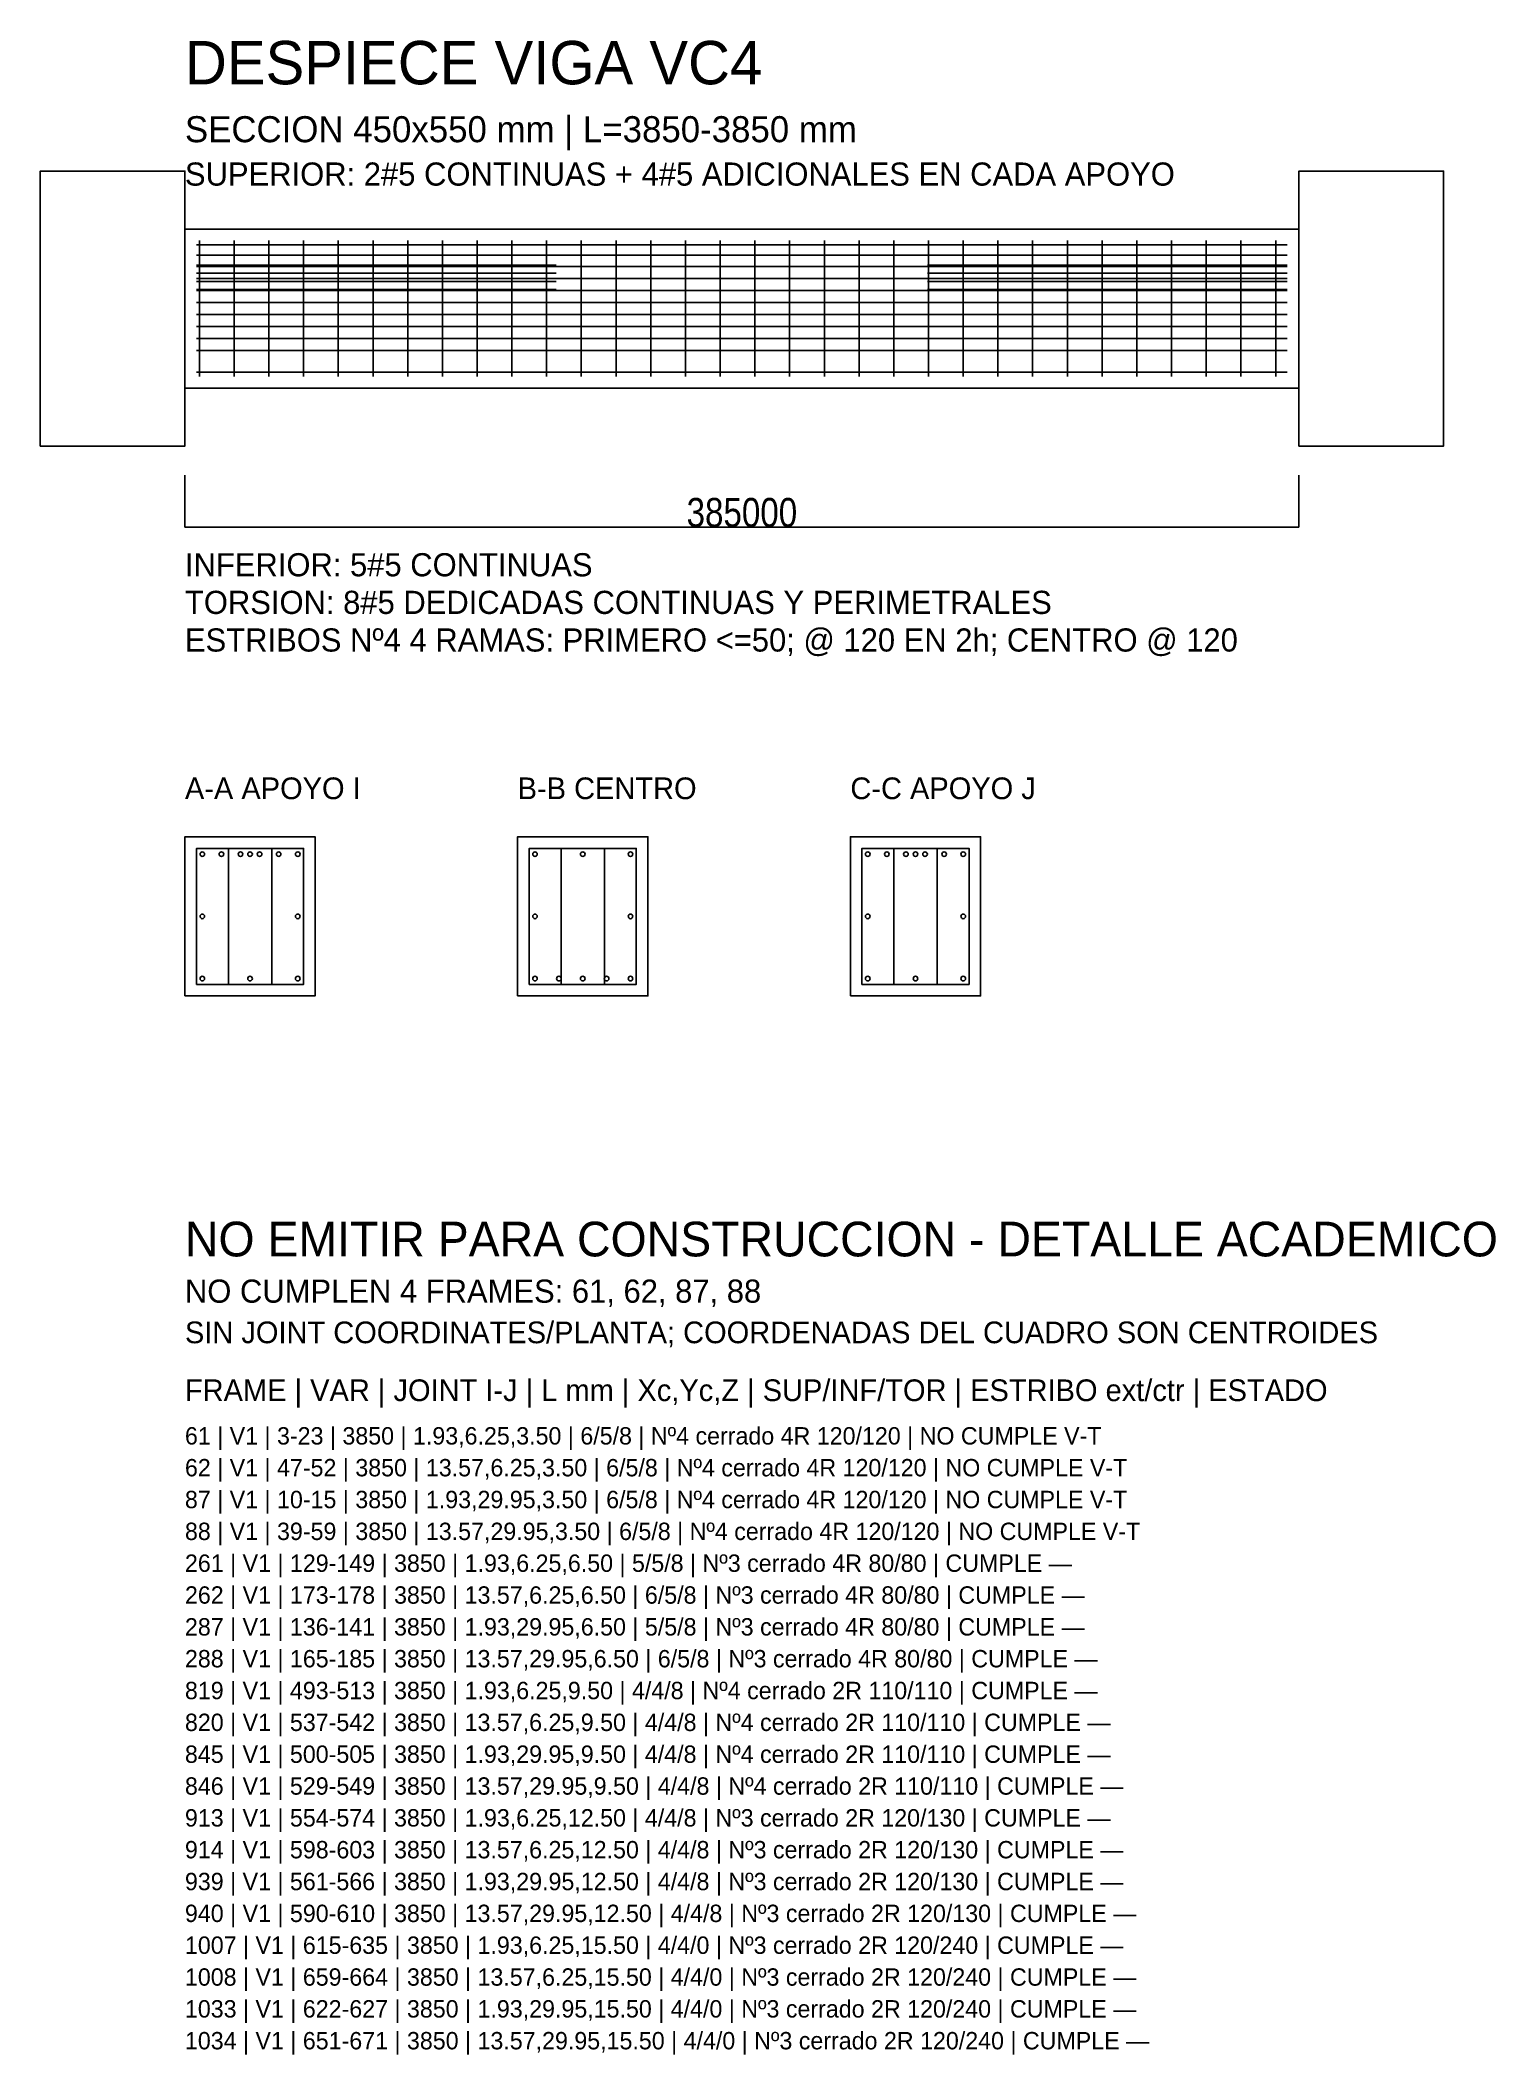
# Model space of a CAD drawing. Header units: metres. Extents: x -500 to 4530, y -5758 to 1202.
import ezdxf

# ---------------------------------------------------------------- set-up
doc = ezdxf.new("R2010")
doc.units = ezdxf.units.M
for name, color, linetype in [('ACERO_INF', 1, 'Continuous'), ('ACERO_SUP', 5, 'Continuous'), ('ACERO_TOR', 30, 'Continuous'), ('ALERTA', 1, 'Continuous'), ('CONTORNO', 7, 'Continuous'), ('COTAS', 3, 'Continuous'), ('ESTRIBOS', 8, 'Continuous'), ('TEXTO', 7, 'Continuous')]:
    doc.layers.add(name, color=color, linetype=linetype)
doc.styles.add('OpenSansCondensed-Light', font='OpenSansCondensed-Light.ttf')
doc.dimstyles.new('EZDXF', dxfattribs={"dimtxt": 0.25, "dimasz": 0.175, "dimexe": 0.375, "dimexo": 0.125, "dimgap": 0.1, "dimtad": 1, "dimlfac": 100, "dimzin": 12, "dimdsep": 46, "dimtxsty": 'OpenSansCondensed-Light', "dimblk": 'ARCHTICK', "dimcen": 2.5, "dimazin": 3, "dimtfac": 0.5, "dimtmove": 2, "dimatfit": 3})

# ---------------------------------------------------------------- blocks, each defined once
blk = doc.blocks.new('_ARCHTICK')
at = {"color": 0, "linetype": 'BYBLOCK', "const_width": 0.15}
blk.add_lwpolyline([(-0.5, -0.5), (0.5, 0.5)], dxfattribs=at)

msp = doc.modelspace()

# ---------------------------------------------------------------- linework, layer by layer
at = {"layer": 'ACERO_INF'}
msp.add_line((40, 55), (3810, 55), dxfattribs=at)
msp.add_line((40, 55), (3810, 55), dxfattribs=at)
msp.add_line((40, 55), (3810, 55), dxfattribs=at)
msp.add_line((40, 55), (3810, 55), dxfattribs=at)
msp.add_line((40, 55), (3810, 55), dxfattribs=at)
for centre in [(60, -2040), (390, -2040), (1210, -2040), (1292.5, -2040), (1375, -2040), (1457.5, -2040), (1540, -2040), (2360, -2040), (2690, -2040)]:
    msp.add_circle(centre, 7.95, dxfattribs=at)
at = {"layer": 'ACERO_SUP'}
for p, q in [((40, 495), (3810, 495)), ((40, 460), (3810, 460)), ((40, 425), (1283.33333, 425)), ((2566.66667, 425), (3810, 425)), ((40, 397), (1283.33333, 397)), ((40, 369), (1283.33333, 369)), ((2566.66667, 397), (3810, 397)), ((2566.66667, 369), (3810, 369)), ((40, 341), (1283.33333, 341)), ((2566.66667, 341), (3810, 341))]:
    msp.add_line(p, q, dxfattribs=at)
for centre in [(60, -1610), (126, -1610), (192, -1610), (258, -1610), (324, -1610), (390, -1610), (1210, -1610), (1540, -1610), (2360, -1610), (2426, -1610), (2492, -1610), (2558, -1610), (2624, -1610), (2690, -1610)]:
    msp.add_circle(centre, 7.95, dxfattribs=at)
at = {"layer": 'ACERO_TOR'}
for p, q in [((40, 420), (3810, 420)), ((40, 378.57143), (3810, 378.57143)), ((40, 337.14286), (3810, 337.14286)), ((40, 295.71429), (3810, 295.71429)), ((40, 254.28571), (3810, 254.28571)), ((40, 212.85714), (3810, 212.85714)), ((40, 171.42857), (3810, 171.42857)), ((40, 130), (3810, 130))]:
    msp.add_line(p, q, dxfattribs=at)
for centre in [(60, -1610), (225, -1610), (390, -1610), (1210, -1610), (1375, -1610), (1540, -1610), (2360, -1610), (2525, -1610), (2690, -1610), (60, -1825), (390, -1825), (1210, -1825), (1540, -1825), (2360, -1825), (2690, -1825), (60, -2040), (225, -2040), (390, -2040), (1210, -2040), (1375, -2040), (1540, -2040), (2360, -2040), (2525, -2040), (2690, -2040)]:
    msp.add_circle(centre, 7.95, dxfattribs=at)
at = {"layer": 'CONTORNO'}
for points in [[(-500, -200), (0, -200), (0, 750), (-500, 750)], [(3850, -200), (4350, -200), (4350, 750), (3850, 750)], [(0, 0), (3850, 0), (3850, 550), (0, 550)], [(0, -2100), (450, -2100), (450, -1550), (0, -1550)], [(1150, -2100), (1600, -2100), (1600, -1550), (1150, -1550)], [(2300, -2100), (2750, -2100), (2750, -1550), (2300, -1550)]]:
    msp.add_lwpolyline(points, close=True, dxfattribs=at)
at = {"layer": 'ESTRIBOS'}
for p, q in [((50, 40), (50, 510)), ((170, 40), (170, 510)), ((290, 40), (290, 510)), ((410, 40), (410, 510)), ((530, 40), (530, 510)), ((650, 40), (650, 510)), ((770, 40), (770, 510)), ((890, 40), (890, 510)), ((1010, 40), (1010, 510)), ((1130, 40), (1130, 510)), ((1250, 40), (1250, 510)), ((1370, 40), (1370, 510)), ((1490, 40), (1490, 510)), ((1610, 40), (1610, 510)), ((1730, 40), (1730, 510)), ((1850, 40), (1850, 510)), ((1970, 40), (1970, 510)), ((2090, 40), (2090, 510)), ((2210, 40), (2210, 510)), ((2330, 40), (2330, 510)), ((2450, 40), (2450, 510)), ((2570, 40), (2570, 510)), ((2690, 40), (2690, 510)), ((2810, 40), (2810, 510)), ((2930, 40), (2930, 510)), ((3050, 40), (3050, 510)), ((3170, 40), (3170, 510)), ((3290, 40), (3290, 510)), ((3410, 40), (3410, 510)), ((3530, 40), (3530, 510)), ((3650, 40), (3650, 510)), ((3770, 40), (3770, 510)), ((150, -2060), (150, -1590)), ((300, -2060), (300, -1590)), ((1300, -2060), (1300, -1590)), ((1450, -2060), (1450, -1590)), ((2450, -2060), (2450, -1590)), ((2600, -2060), (2600, -1590))]:
    msp.add_line(p, q, dxfattribs=at)
for points in [[(40, -2060), (410, -2060), (410, -1590), (40, -1590)], [(1190, -2060), (1560, -2060), (1560, -1590), (1190, -1590)], [(2340, -2060), (2710, -2060), (2710, -1590), (2340, -1590)]]:
    msp.add_lwpolyline(points, close=True, dxfattribs=at)

# ---------------------------------------------------------------- texts
at = {"layer": 'ACERO_INF'}
msp.add_text('INFERIOR: 5#5 CONTINUAS', height=80, dxfattribs=at).set_placement((0, -650))
at = {"layer": 'ACERO_SUP'}
msp.add_text('SUPERIOR: 2#5 CONTINUAS + 4#5 ADICIONALES EN CADA APOYO', height=80, dxfattribs=at).set_placement((0, 700))
at = {"layer": 'ACERO_TOR'}
msp.add_text('TORSION: 8#5 DEDICADAS CONTINUAS Y PERIMETRALES', height=80, dxfattribs=at).set_placement((0, -780))
at = {"layer": 'ALERTA'}
for s, height, p in [('NO EMITIR PARA CONSTRUCCION - DETALLE ACADEMICO', 120, (0, -3000)), ('NO CUMPLEN 4 FRAMES: 61, 62, 87, 88', 80, (0, -3160)), ('SIN JOINT COORDINATES/PLANTA; COORDENADAS DEL CUADRO SON CENTROIDES', 75, (0, -3300)), ('61 | V1 | 3-23 | 3850 | 1.93,6.25,3.50 | 6/5/8 | Nº4 cerrado 4R 120/120 | NO CUMPLE V-T', 60, (0, -3650)), ('62 | V1 | 47-52 | 3850 | 13.57,6.25,3.50 | 6/5/8 | Nº4 cerrado 4R 120/120 | NO CUMPLE V-T', 60, (0, -3760)), ('87 | V1 | 10-15 | 3850 | 1.93,29.95,3.50 | 6/5/8 | Nº4 cerrado 4R 120/120 | NO CUMPLE V-T', 60, (0, -3870)), ('88 | V1 | 39-59 | 3850 | 13.57,29.95,3.50 | 6/5/8 | Nº4 cerrado 4R 120/120 | NO CUMPLE V-T', 60, (0, -3980))]:
    msp.add_text(s, height=height, dxfattribs=at).set_placement(p)
at = {"layer": 'TEXTO'}
for s, height, p in [('DESPIECE VIGA VC4', 150, (0, 1050)), ('SECCION 450x550 mm | L=3850-3850 mm', 90, (0, 850)), ('ESTRIBOS Nº4 4 RAMAS: PRIMERO <=50; @ 120 EN 2h; CENTRO @ 120', 80, (0, -910)), ('A-A APOYO I', 75, (0, -1420)), ('B-B CENTRO', 75, (1150, -1420)), ('C-C APOYO J', 75, (2300, -1420)), ('FRAME | VAR | JOINT I-J | L mm | Xc,Yc,Z | SUP/INF/TOR | ESTRIBO ext/ctr | ESTADO', 75, (0, -3500)), ('261 | V1 | 129-149 | 3850 | 1.93,6.25,6.50 | 5/5/8 | Nº3 cerrado 4R 80/80 | CUMPLE —', 60, (0, -4090)), ('262 | V1 | 173-178 | 3850 | 13.57,6.25,6.50 | 6/5/8 | Nº3 cerrado 4R 80/80 | CUMPLE —', 60, (0, -4200)), ('287 | V1 | 136-141 | 3850 | 1.93,29.95,6.50 | 5/5/8 | Nº3 cerrado 4R 80/80 | CUMPLE —', 60, (0, -4310)), ('288 | V1 | 165-185 | 3850 | 13.57,29.95,6.50 | 6/5/8 | Nº3 cerrado 4R 80/80 | CUMPLE —', 60, (0, -4420)), ('819 | V1 | 493-513 | 3850 | 1.93,6.25,9.50 | 4/4/8 | Nº4 cerrado 2R 110/110 | CUMPLE —', 60, (0, -4530)), ('820 | V1 | 537-542 | 3850 | 13.57,6.25,9.50 | 4/4/8 | Nº4 cerrado 2R 110/110 | CUMPLE —', 60, (0, -4640)), ('845 | V1 | 500-505 | 3850 | 1.93,29.95,9.50 | 4/4/8 | Nº4 cerrado 2R 110/110 | CUMPLE —', 60, (0, -4750)), ('846 | V1 | 529-549 | 3850 | 13.57,29.95,9.50 | 4/4/8 | Nº4 cerrado 2R 110/110 | CUMPLE —', 60, (0, -4860)), ('913 | V1 | 554-574 | 3850 | 1.93,6.25,12.50 | 4/4/8 | Nº3 cerrado 2R 120/130 | CUMPLE —', 60, (0, -4970)), ('914 | V1 | 598-603 | 3850 | 13.57,6.25,12.50 | 4/4/8 | Nº3 cerrado 2R 120/130 | CUMPLE —', 60, (0, -5080)), ('939 | V1 | 561-566 | 3850 | 1.93,29.95,12.50 | 4/4/8 | Nº3 cerrado 2R 120/130 | CUMPLE —', 60, (0, -5190)), ('940 | V1 | 590-610 | 3850 | 13.57,29.95,12.50 | 4/4/8 | Nº3 cerrado 2R 120/130 | CUMPLE —', 60, (0, -5300)), ('1007 | V1 | 615-635 | 3850 | 1.93,6.25,15.50 | 4/4/0 | Nº3 cerrado 2R 120/240 | CUMPLE —', 60, (0, -5410)), ('1008 | V1 | 659-664 | 3850 | 13.57,6.25,15.50 | 4/4/0 | Nº3 cerrado 2R 120/240 | CUMPLE —', 60, (0, -5520)), ('1033 | V1 | 622-627 | 3850 | 1.93,29.95,15.50 | 4/4/0 | Nº3 cerrado 2R 120/240 | CUMPLE —', 60, (0, -5630)), ('1034 | V1 | 651-671 | 3850 | 13.57,29.95,15.50 | 4/4/0 | Nº3 cerrado 2R 120/240 | CUMPLE —', 60, (0, -5740))]:
    msp.add_text(s, height=height, dxfattribs=at).set_placement(p)

# ---------------------------------------------------------------- dimensions: what is measured, and where the dimension line sits
at = {"layer": 'COTAS'}
msp.add_linear_dim(base=(0, -480), p1=(0, -300), p2=(3850, -300), dimstyle='EZDXF', override={"dimtxt": 100}, dxfattribs=at).render()

doc.saveas('drawing.dxf')
